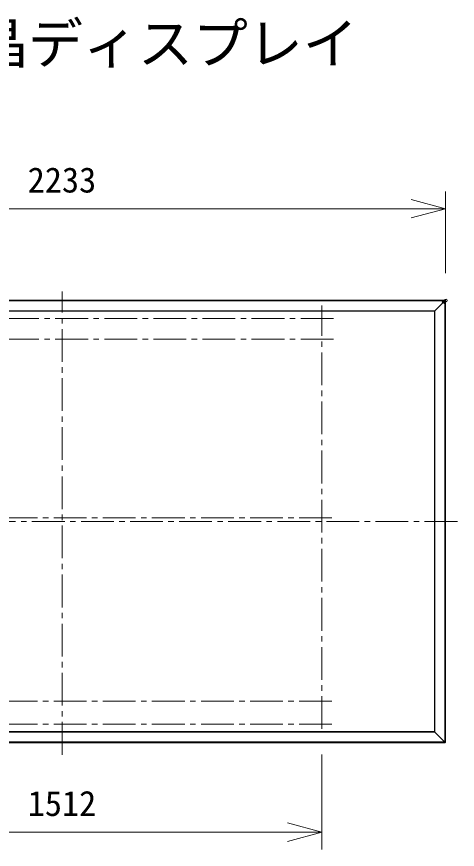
# Model space of a CAD drawing. Units: millimetres, scale not verified. Extents: x -62 to 63, y -57 to 57.
# Drawn here: x -20.3 to 11.8, y -3.8 to 56.8 of the extents above; entities that cross this region are included whole.
import ezdxf
from ezdxf.enums import TextEntityAlignment as Align

# ---------------------------------------------------------------- set-up
doc = ezdxf.new("R2010")
doc.units = ezdxf.units.MM
doc.header["$LTSCALE"] = 0.125
doc.linetypes.add('USER1', pattern=[28.575, 19.05, -3.175, 3.175, -3.175])
for name, color, linetype, lineweight in [('0-0_0', 7, 'Continuous', 18), ('0-5_SUNPO', 3, 'Continuous', 18), ('0-6_GAIKEI', 1, 'Continuous', 18)]:
    doc.layers.add(name, color=color, linetype=linetype, lineweight=lineweight)
doc.layers.add('0-2_MOJI1', color=7, linetype='Continuous')
doc.styles.add('ＭＳ ゴシック', font='')
doc.styles.get('ＭＳ ゴシック').set_extended_font_data('MS Gothic')

# ---------------------------------------------------------------- blocks, each defined once
blk = doc.blocks.new('_Open30')
at = {"layer": '0-0_0'}
blk.add_line((0, 0), (-1, 0), dxfattribs=at)
blk.add_lwpolyline([(-1, 0.26795), (0, 0), (-1, -0.26795)], dxfattribs=at)
blk = doc.blocks.new('D2')
at = {"layer": '0-5_SUNPO'}
for p, q in [((19.5699, 351.6265), (19.5699, 357.5717)), ((75.3949, 351.6265), (75.3949, 357.5717)), ((22.0699, 356.3217), (72.8949, 356.3217))]:
    blk.add_line(p, q, dxfattribs=at)
at = {"layer": '0-5_SUNPO', "xscale": 2.5, "yscale": 2.5, "rotation": 180}
blk.add_blockref('_Open30', (19.5699, 356.3217), dxfattribs=at)
at = {"layer": '0-5_SUNPO', "xscale": 2.5, "yscale": 2.5}
blk.add_blockref('_Open30', (75.3949, 356.3217), dxfattribs=at)
at = {"layer": '0-5_SUNPO', "color": 7, "style": 'ＭＳ ゴシック'}
blk.add_text('2233', height=1.833, dxfattribs=at).set_placement((44.9824, 356.9467), align=Align.BOTTOM_LEFT)
blk = doc.blocks.new('D6')
at = {"layer": '0-5_SUNPO'}
for p, q in [((28.5824, 316.6372), (28.5824, 309.7324)), ((66.3824, 316.6372), (66.3824, 309.7324)), ((31.0824, 310.9824), (63.8824, 310.9824))]:
    blk.add_line(p, q, dxfattribs=at)
at = {"layer": '0-5_SUNPO', "xscale": 2.5, "yscale": 2.5, "rotation": 180}
blk.add_blockref('_Open30', (28.5824, 310.9824), dxfattribs=at)
at = {"layer": '0-5_SUNPO', "xscale": 2.5, "yscale": 2.5}
blk.add_blockref('_Open30', (66.3824, 310.9824), dxfattribs=at)
at = {"layer": '0-5_SUNPO', "color": 7, "style": 'ＭＳ ゴシック'}
blk.add_text('1512', height=1.833, dxfattribs=at).set_placement((44.9824, 311.6074), align=Align.BOTTOM_LEFT)

msp = doc.modelspace()

# ---------------------------------------------------------------- linework, layer by layer
at = {"layer": '0-6_GAIKEI', "color": 9, "linetype": 'USER1'}
for p, q in [((-17.0082, 3.1129), (-17.0082, 36.7912)), ((1.8918, 4.9871), (1.8918, 35.7883)), ((2.7424, 34.8265), (-36.6738, 34.8265)), ((2.7424, 33.3265), (-36.6738, 33.3265)), ((11.761, 20.0765), (-45.3865, 20.0765)), ((2.6339, 20.3265), (-36.6859, 20.3265)), ((2.6339, 7.0015), (-36.6859, 7.0015)), ((2.6339, 5.3265), (-36.6859, 5.3265))]:
    msp.add_line(p, q, dxfattribs=at)
at = {"layer": '0-6_GAIKEI', "color": 7}
for p, q in [((-44.8582, 36.1765), (10.8418, 36.1765)), ((10.8418, 36.1765), (10.8418, 36.1715)), ((10.8418, 36.1715), (10.8562, 36.1715)), ((10.8545, 36.1289), (10.8545, 36.1289)), ((10.8615, 36.1693), (10.867, 36.1638)), ((10.8616, 36.1218), (10.8616, 36.1218)), ((10.8965, 36.1343), (10.867, 36.1638)), ((10.8965, 36.1343), (10.9021, 36.1287)), ((10.9043, 36.1234), (10.9043, 36.1234)), ((10.9043, 4.0296), (10.9043, 36.1234)), ((10.8418, 3.9765), (-44.8582, 3.9765)), ((10.8562, 3.9815), (10.8418, 3.9815)), ((10.8418, 3.9765), (10.8418, 3.9815)), ((10.8545, 4.0242), (10.8545, 4.0242)), ((10.867, 3.9893), (10.8615, 3.9837)), ((10.8616, 4.0313), (10.8616, 4.0313)), ((10.8965, 4.0188), (10.867, 3.9893)), ((10.9021, 4.0243), (10.8965, 4.0188)), ((10.9043, 4.0296), (10.9043, 4.0296))]:
    msp.add_line(p, q, dxfattribs=at)
at = {"layer": '0-6_GAIKEI'}
for p, q in [((-44.8582, 36.1692), (10.8418, 36.1692)), ((-44.8582, 36.1339), (10.8418, 36.1339)), ((-44.8547, 36.1162), (10.8382, 36.1162)), ((10.8271, 36.0994), (10.1271, 35.3994)), ((10.8439, 36.1112), (10.8359, 36.1112)), ((10.8414, 36.1289), (10.8545, 36.1289)), ((10.8418, 36.1715), (10.8418, 36.1348)), ((10.8439, 36.1112), (10.8545, 36.1289)), ((10.8616, 36.1218), (10.8439, 36.1112)), ((10.8439, 4.0419), (10.8439, 36.1112)), ((10.8545, 36.1289), (10.8547, 36.1638)), ((10.8965, 36.1219), (10.8616, 36.1218)), ((10.8616, 4.0313), (10.8616, 36.1218)), ((-44.1436, 35.3994), (10.1271, 35.3994)), ((-44.1259, 35.3817), (10.1094, 35.3817)), ((-44.1156, 35.3714), (10.0991, 35.3714)), ((-44.1082, 35.364), (10.0918, 35.364)), ((10.0918, 4.789), (10.0918, 35.364)), ((10.0991, 4.7817), (10.0991, 35.3714)), ((10.1094, 4.7714), (10.1094, 35.3817)), ((10.1271, 4.7537), (10.1271, 35.3994)), ((10.1271, 4.7537), (-44.1436, 4.7537)), ((10.1094, 4.7714), (-44.1259, 4.7714)), ((10.0991, 4.7817), (-44.1156, 4.7817)), ((10.0918, 4.789), (-44.1082, 4.789)), ((10.8418, 4.0192), (-44.8582, 4.0192)), ((10.8418, 3.9839), (-44.8582, 3.9839)), ((10.8382, 4.0369), (-44.8547, 4.0369)), ((10.8359, 4.0419), (10.8439, 4.0419)), ((10.8545, 4.0242), (10.8414, 4.0242)), ((10.8418, 3.9815), (10.8418, 4.0183)), ((10.8439, 4.0419), (10.8616, 4.0313)), ((10.8545, 4.0242), (10.8439, 4.0419)), ((10.8547, 3.9893), (10.8545, 4.0242)), ((10.8616, 4.0313), (10.8965, 4.0311))]:
    msp.add_line(p, q, dxfattribs=at)
for points in [[(10.8547, 36.1638), (10.8542, 36.1642), (10.8418, 36.1642)], [(10.8545, 36.1289), (10.8545, 36.1288), (10.8545, 36.1288), (10.8546, 36.1288), (10.8546, 36.1288), (10.8547, 36.1287), (10.8548, 36.1287), (10.8549, 36.1287), (10.8549, 36.1286), (10.8551, 36.1285), (10.8553, 36.1284), (10.8555, 36.1283), (10.8556, 36.1282), (10.8557, 36.1281), (10.8559, 36.1281), (10.856, 36.128), (10.8561, 36.1279), (10.8563, 36.1278), (10.8564, 36.1277), (10.8565, 36.1276), (10.8567, 36.1275), (10.8568, 36.1274), (10.8569, 36.1273), (10.857, 36.1272), (10.8572, 36.1271), (10.8573, 36.127), (10.8574, 36.1269), (10.8575, 36.1268), (10.8577, 36.1267), (10.8578, 36.1266), (10.8579, 36.1265), (10.858, 36.1264), (10.8581, 36.1263), (10.8582, 36.1262), (10.8584, 36.1261), (10.8585, 36.126), (10.8586, 36.1259), (10.8587, 36.1257), (10.8588, 36.1256), (10.8589, 36.1255)], [(10.8589, 36.1255), (10.859, 36.1254), (10.8591, 36.1253), (10.8592, 36.1252), (10.8593, 36.125), (10.8594, 36.1249), (10.8595, 36.1248), (10.8596, 36.1247), (10.8598, 36.1246), (10.8599, 36.1244), (10.8599, 36.1243), (10.86, 36.1242), (10.8601, 36.1241), (10.8602, 36.1239), (10.8603, 36.1238), (10.8604, 36.1237), (10.8605, 36.1235), (10.8606, 36.1234), (10.8607, 36.1233), (10.8608, 36.1232), (10.8609, 36.123), (10.8609, 36.1229), (10.861, 36.1228), (10.8611, 36.1226), (10.8612, 36.1225), (10.8613, 36.1223), (10.8613, 36.1222), (10.8614, 36.1221), (10.8615, 36.1219), (10.8615, 36.1219), (10.8616, 36.1218), (10.8616, 36.1218), (10.8616, 36.1218), (10.8616, 36.1218)], [(10.8965, 4.0311), (10.8969, 4.0316), (10.8969, 36.1215), (10.8965, 36.1219)], [(10.8969, 36.1215), (10.8971, 36.1216), (10.8973, 36.1218), (10.8975, 36.1219), (10.8977, 36.122), (10.8979, 36.1222), (10.898, 36.1223), (10.8982, 36.1225), (10.8984, 36.1226), (10.8986, 36.1228), (10.8988, 36.1229), (10.8989, 36.1231), (10.8991, 36.1232), (10.8993, 36.1234), (10.8994, 36.1235), (10.8996, 36.1237), (10.8998, 36.1239), (10.8999, 36.124), (10.9001, 36.1242), (10.9003, 36.1243), (10.9004, 36.1245), (10.9006, 36.1247), (10.9007, 36.1249), (10.9009, 36.125), (10.901, 36.1252), (10.9012, 36.1254), (10.9013, 36.1256), (10.9014, 36.1258), (10.9016, 36.126), (10.9017, 36.1261), (10.9018, 36.1263), (10.9019, 36.1265), (10.902, 36.1268), (10.9021, 36.127), (10.9022, 36.1272), (10.9023, 36.1274), (10.9024, 36.1276), (10.9024, 36.1279), (10.9023, 36.1281), (10.9023, 36.1283)], [(10.8999, 36.1222), (10.8998, 36.1222), (10.8997, 36.1221), (10.8996, 36.1221), (10.8994, 36.1221), (10.8993, 36.122), (10.8992, 36.122), (10.8991, 36.122), (10.899, 36.122), (10.8989, 36.1219), (10.8988, 36.1219), (10.8986, 36.1219), (10.8985, 36.1218), (10.8984, 36.1218), (10.8983, 36.1218), (10.8982, 36.1218), (10.8981, 36.1217), (10.898, 36.1217), (10.8979, 36.1217), (10.8977, 36.1217), (10.8976, 36.1216), (10.8975, 36.1216), (10.8974, 36.1216), (10.8973, 36.1216), (10.8972, 36.1215), (10.8971, 36.1215), (10.8969, 36.1215)], [(10.9043, 36.1234), (10.9041, 36.1234), (10.904, 36.1234), (10.9039, 36.1233), (10.9038, 36.1233), (10.9037, 36.1233), (10.9036, 36.1232), (10.9035, 36.1232), (10.9034, 36.1232), (10.9033, 36.1231), (10.9031, 36.1231), (10.903, 36.1231), (10.9029, 36.123), (10.9028, 36.123), (10.9027, 36.123), (10.9026, 36.1229), (10.9025, 36.1229), (10.9024, 36.1229), (10.9023, 36.1228), (10.9021, 36.1228), (10.902, 36.1228), (10.9019, 36.1227), (10.9018, 36.1227), (10.9017, 36.1227), (10.9016, 36.1226), (10.9015, 36.1226), (10.9014, 36.1226), (10.9012, 36.1225), (10.9011, 36.1225), (10.901, 36.1225), (10.9009, 36.1225), (10.9008, 36.1224), (10.9007, 36.1224), (10.9006, 36.1224), (10.9005, 36.1223), (10.9003, 36.1223), (10.9002, 36.1223), (10.9001, 36.1222), (10.9, 36.1222), (10.8999, 36.1222)], [(10.9023, 36.1283), (10.9022, 36.1285), (10.9021, 36.1287)], [(10.0918, 35.364), (10.0991, 35.3714), (10.1094, 35.3817), (10.1271, 35.3994)], [(10.8271, 4.0537), (10.1271, 4.7537), (10.1094, 4.7714), (10.0991, 4.7817), (10.0918, 4.789)], [(10.8418, 3.9889), (10.8542, 3.9889), (10.8547, 3.9893)], [(10.8542, 3.9889), (10.8543, 3.9887), (10.8545, 3.9885), (10.8546, 3.9883), (10.8548, 3.9881), (10.8549, 3.9879), (10.8551, 3.9878), (10.8552, 3.9876), (10.8553, 3.9874), (10.8555, 3.9872), (10.8556, 3.987), (10.8558, 3.9869), (10.8559, 3.9867), (10.8561, 3.9865), (10.8563, 3.9864), (10.8564, 3.9862), (10.8566, 3.986), (10.8567, 3.9859), (10.8569, 3.9857), (10.8571, 3.9855), (10.8572, 3.9854), (10.8574, 3.9852), (10.8576, 3.9851), (10.8578, 3.9849), (10.8579, 3.9848), (10.8581, 3.9846), (10.8583, 3.9845), (10.8585, 3.9844), (10.8587, 3.9842), (10.8589, 3.9841), (10.8591, 3.984), (10.8593, 3.9839), (10.8595, 3.9838), (10.8597, 3.9837), (10.8599, 3.9836), (10.8601, 3.9835), (10.8604, 3.9835), (10.8606, 3.9834), (10.8608, 3.9835), (10.861, 3.9835)], [(10.8549, 3.9859), (10.8549, 3.986), (10.8548, 3.9861), (10.8548, 3.9863), (10.8548, 3.9864), (10.8548, 3.9865), (10.8547, 3.9866), (10.8547, 3.9867), (10.8547, 3.9868), (10.8547, 3.9869), (10.8546, 3.987), (10.8546, 3.9872), (10.8546, 3.9873), (10.8545, 3.9874), (10.8545, 3.9875), (10.8545, 3.9876), (10.8545, 3.9877), (10.8544, 3.9878), (10.8544, 3.988), (10.8544, 3.9881), (10.8544, 3.9882), (10.8543, 3.9883), (10.8543, 3.9884), (10.8543, 3.9885), (10.8543, 3.9886), (10.8542, 3.9887), (10.8542, 3.9889)], [(10.8582, 4.0269), (10.8581, 4.0268), (10.858, 4.0267), (10.8579, 4.0266), (10.8578, 4.0265), (10.8577, 4.0264), (10.8575, 4.0263), (10.8574, 4.0262), (10.8573, 4.0261), (10.8572, 4.026), (10.857, 4.0259), (10.8569, 4.0258), (10.8568, 4.0257), (10.8567, 4.0256), (10.8565, 4.0255), (10.8564, 4.0254), (10.8563, 4.0253), (10.8561, 4.0252), (10.856, 4.0251), (10.8559, 4.025), (10.8557, 4.0249), (10.8556, 4.0249), (10.8555, 4.0248), (10.8553, 4.0247), (10.8552, 4.0246), (10.8551, 4.0245), (10.8549, 4.0245), (10.8548, 4.0244), (10.8546, 4.0243), (10.8546, 4.0243), (10.8545, 4.0243), (10.8545, 4.0242), (10.8545, 4.0242), (10.8545, 4.0242)], [(10.8547, 3.9893), (10.8555, 3.9898), (10.8563, 3.9902), (10.8571, 3.9907), (10.8578, 3.9912), (10.8586, 3.9917), (10.8594, 3.9922), (10.8602, 3.9927), (10.8609, 3.9932), (10.8617, 3.9937), (10.8625, 3.9942), (10.8632, 3.9947), (10.864, 3.9953), (10.8647, 3.9958), (10.8654, 3.9964), (10.8662, 3.9969), (10.8669, 3.9975), (10.8676, 3.998), (10.8684, 3.9986), (10.8691, 3.9992), (10.8698, 3.9998), (10.8705, 4.0004), (10.8712, 4.001), (10.8719, 4.0016), (10.8726, 4.0022), (10.8733, 4.0028), (10.874, 4.0034), (10.8746, 4.004), (10.8753, 4.0046), (10.876, 4.0053), (10.8766, 4.0059), (10.8773, 4.0066), (10.878, 4.0072), (10.8786, 4.0079), (10.8792, 4.0085), (10.8799, 4.0092), (10.8805, 4.0098), (10.8812, 4.0105), (10.8818, 4.0112), (10.8824, 4.0119)], [(10.8562, 3.9815), (10.8561, 3.9817), (10.8561, 3.9818), (10.8561, 3.9819), (10.856, 3.982), (10.856, 3.9821), (10.856, 3.9822), (10.8559, 3.9823), (10.8559, 3.9824), (10.8559, 3.9825), (10.8558, 3.9827), (10.8558, 3.9828), (10.8558, 3.9829), (10.8557, 3.983), (10.8557, 3.9831), (10.8556, 3.9832), (10.8556, 3.9833), (10.8556, 3.9834), (10.8556, 3.9836), (10.8555, 3.9837), (10.8555, 3.9838), (10.8555, 3.9839), (10.8554, 3.984), (10.8554, 3.9841), (10.8554, 3.9842), (10.8553, 3.9843), (10.8553, 3.9844), (10.8553, 3.9846), (10.8552, 3.9847), (10.8552, 3.9848), (10.8552, 3.9849), (10.8551, 3.985), (10.8551, 3.9851), (10.8551, 3.9852), (10.8551, 3.9853), (10.855, 3.9855), (10.855, 3.9856), (10.855, 3.9857), (10.8549, 3.9858), (10.8549, 3.9859)], [(10.8616, 4.0313), (10.8616, 4.0313), (10.8616, 4.0313), (10.8615, 4.0312), (10.8615, 4.0312), (10.8615, 4.0311), (10.8614, 4.031), (10.8614, 4.0309), (10.8613, 4.0309), (10.8613, 4.0307), (10.8611, 4.0305), (10.861, 4.0303), (10.8609, 4.0302), (10.8609, 4.0301), (10.8608, 4.0299), (10.8607, 4.0298), (10.8606, 4.0297), (10.8605, 4.0295), (10.8604, 4.0294), (10.8603, 4.0293), (10.8602, 4.0291), (10.8601, 4.029), (10.86, 4.0289), (10.86, 4.0288), (10.8599, 4.0286), (10.8598, 4.0285), (10.8597, 4.0284), (10.8596, 4.0283), (10.8594, 4.0282), (10.8593, 4.028), (10.8592, 4.0279), (10.8591, 4.0278), (10.859, 4.0277), (10.8589, 4.0276), (10.8588, 4.0274), (10.8587, 4.0273), (10.8586, 4.0272), (10.8585, 4.0271), (10.8584, 4.027), (10.8582, 4.0269)], [(10.861, 3.9835), (10.8613, 3.9836), (10.8615, 3.9837)], [(10.8824, 4.0119), (10.883, 4.0125), (10.8836, 4.0132), (10.8842, 4.0139), (10.8848, 4.0146), (10.8854, 4.0153), (10.886, 4.016), (10.8866, 4.0167), (10.8872, 4.0175), (10.8878, 4.0182), (10.8883, 4.0189), (10.8889, 4.0196), (10.8894, 4.0204), (10.89, 4.0211), (10.8905, 4.0218), (10.8911, 4.0226), (10.8916, 4.0233), (10.8921, 4.0241), (10.8926, 4.0249), (10.8931, 4.0256), (10.8936, 4.0264), (10.8941, 4.0272), (10.8946, 4.028), (10.8951, 4.0288), (10.8956, 4.0295), (10.896, 4.0303), (10.8965, 4.0311)], [(10.8969, 4.0316), (10.8971, 4.0316), (10.8972, 4.0315), (10.8973, 4.0315), (10.8974, 4.0315), (10.8975, 4.0315), (10.8976, 4.0314), (10.8977, 4.0314), (10.8979, 4.0314), (10.898, 4.0314), (10.8981, 4.0313), (10.8982, 4.0313), (10.8983, 4.0313), (10.8984, 4.0313), (10.8985, 4.0312), (10.8986, 4.0312), (10.8988, 4.0312), (10.8989, 4.0312), (10.899, 4.0311), (10.8991, 4.0311), (10.8992, 4.0311), (10.8993, 4.031), (10.8994, 4.031), (10.8996, 4.031), (10.8997, 4.031), (10.8998, 4.0309), (10.8999, 4.0309), (10.9, 4.0309), (10.9001, 4.0308), (10.9002, 4.0308), (10.9003, 4.0308), (10.9005, 4.0308), (10.9006, 4.0307), (10.9007, 4.0307), (10.9008, 4.0307), (10.9009, 4.0306), (10.901, 4.0306), (10.9011, 4.0306), (10.9012, 4.0305), (10.9014, 4.0305)], [(10.8973, 4.0313), (10.8971, 4.0315), (10.8969, 4.0316)], [(10.9021, 4.0243), (10.9022, 4.0245), (10.9023, 4.0248), (10.9023, 4.025), (10.9024, 4.0252), (10.9024, 4.0254), (10.9023, 4.0257), (10.9022, 4.0259), (10.9021, 4.0261), (10.902, 4.0263), (10.9019, 4.0265), (10.9018, 4.0267), (10.9017, 4.0269), (10.9016, 4.0271), (10.9014, 4.0273), (10.9013, 4.0275), (10.9012, 4.0277), (10.901, 4.0279), (10.9009, 4.028), (10.9007, 4.0282), (10.9006, 4.0284), (10.9004, 4.0286), (10.9003, 4.0287), (10.9001, 4.0289), (10.8999, 4.0291), (10.8998, 4.0292), (10.8996, 4.0294), (10.8994, 4.0295), (10.8993, 4.0297), (10.8991, 4.0299), (10.8989, 4.03), (10.8988, 4.0302), (10.8986, 4.0303), (10.8984, 4.0305), (10.8982, 4.0306), (10.898, 4.0308), (10.8979, 4.0309), (10.8977, 4.031), (10.8975, 4.0312), (10.8973, 4.0313)], [(10.9014, 4.0305), (10.9015, 4.0305), (10.9016, 4.0304), (10.9017, 4.0304), (10.9018, 4.0304), (10.9019, 4.0304), (10.902, 4.0303), (10.9021, 4.0303), (10.9023, 4.0303), (10.9024, 4.0302), (10.9025, 4.0302), (10.9026, 4.0302), (10.9027, 4.0301), (10.9028, 4.0301), (10.9029, 4.0301), (10.903, 4.03), (10.9031, 4.03), (10.9033, 4.0299), (10.9034, 4.0299), (10.9035, 4.0299), (10.9036, 4.0298), (10.9037, 4.0298), (10.9038, 4.0298), (10.9039, 4.0297), (10.904, 4.0297), (10.9042, 4.0297), (10.9043, 4.0296)]]:
    msp.add_lwpolyline(points, dxfattribs=at)
for centre, radius in [((10.7909, 36.0582), 0.1235), ((10.8063, 36.0779), 0.0986), ((10.8104, 36.0735), 0.0988), ((10.839, 36.1763), 0.0178), ((10.8471, 36.1737), 0.0093), ((10.8745, 36.1497), 0.0249), ((10.8684, 36.1557), 0.0164), ((10.9409, 36.145), 0.0888), ((10.9376, 36.1461), 0.0853), ((10.8649, 36.1596), 0.0112), ((10.881, 36.1623), 0.0265), ((10.8629, 36.1625), 0.00762), ((10.861, 36.1667), 0.00304), ((10.8604, 36.1677), 0.00196), ((10.8607, 36.1677), 0.00198), ((10.8606, 36.1683), 0.00133)]:
    msp.add_circle(centre, radius, dxfattribs=at)
at = {"layer": '0-6_GAIKEI', "color": 7}
msp.add_circle((10.8562, 3.989), 0.0075, dxfattribs=at)
at = {"layer": '0-6_GAIKEI'}
for centre, radius, start, end in [((10.7918, 36.1348), 0.05, 315, 359.99998), ((10.8562, 36.164), 0.0075, 45, 90), ((10.8968, 36.1234), 0.0075, 0, 45), ((10.7918, 4.0183), 0.05, 0, 44.99999)]:
    msp.add_arc(centre, radius, start, end, dxfattribs=at)
at = {"layer": '0-6_GAIKEI', "color": 7}
msp.add_arc((10.8968, 4.0296), 0.0075, 315, 0, dxfattribs=at)
at = {"layer": '0-6_GAIKEI'}
for centre, major_axis, start_param, end_param in [((10.8547, 36.1514), (0.0124, 0.0124), 0, 1.0471976), ((10.8841, 36.1219), (0.0124, 0.0124), 5.2359878, 6.2831853), ((10.8547, 4.0017), (0.0124, -0.0124), 5.2359878, 6.2831853), ((10.8841, 4.0311), (0.0124, -0.0124), 0, 1.0471976)]:
    msp.add_ellipse(centre, major_axis=major_axis, ratio=0.57735, start_param=start_param, end_param=end_param, dxfattribs=at)
at = {"layer": '0-6_GAIKEI', "color": 7}
for centre, major_axis, start_param, end_param in [((10.8562, 36.164), (0.0053, 0.0053), 6.2831853, 7.0686355), ((10.8968, 36.1234), (-0.0053, -0.0053), 2.3561424, 3.1415927)]:
    msp.add_ellipse(centre, major_axis=major_axis, ratio=0.999896, start_param=start_param, end_param=end_param, dxfattribs=at)

# ---------------------------------------------------------------- block references
at = {"layer": '0-5_SUNPO'}
for name in ['D2', 'D6']:
    msp.add_blockref(name, (-64.4907, -313.503), dxfattribs=at)

# ---------------------------------------------------------------- texts
at = {"layer": '0-2_MOJI1', "style": 'ＭＳ ゴシック'}
msp.add_text('４Ｋ液晶ディスプレイ', height=2.933, dxfattribs=at).set_placement((-35.4907, 52.497), align=Align.BOTTOM_LEFT)

doc.saveas('drawing.dxf')
